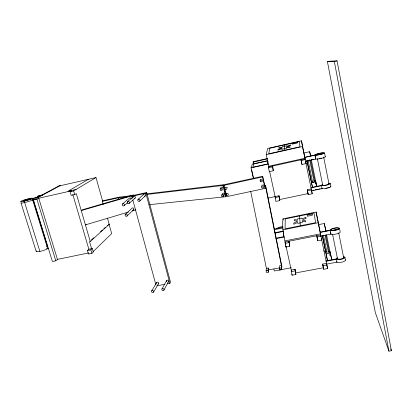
<?xml version="1.0" encoding="UTF-8"?>
<svg xmlns="http://www.w3.org/2000/svg" width="412" height="412" viewBox="0 0 412 412"><rect width="100%" height="100%" fill="white"/><g stroke="black" fill="none" stroke-linecap="round" stroke-linejoin="round"><path stroke-width="0.62" d="M289.739 246.283L288.925 241.236L289.739 246.283L285.882 247.04L285.887 246.113M285.882 247.04C284.579 237.667 281.597 228.459 283.008 218.834L316.128 212.056L318.862 225.251M283.585 231.992L283.482 236.72L275.983 238.218M281.762 267.295L281.365 265.41L279.485 265.771L279.387 268.233L279.789 270.035L281.695 269.675L281.793 266.131M281.695 269.675L281.293 267.872L281.365 265.41M284.28 150.292L284.471 144.921M279.789 270.035L279.836 268.794M275.123 196.565L275.865 201.411L279.779 200.587L279.012 195.741L268.227 198.033M279.779 200.587L279.012 195.741M268.413 272.193L268.634 269.767L268.227 267.991L266.358 268.346L266.111 270.761L266.523 272.553L268.413 272.193L268.001 270.401L268.227 267.991M273.28 170.769L272.548 166.062L273.28 170.769L269.33 171.634L268.475 167.746L268.748 166.247L266.209 154.675L267.646 148.444L301.481 140.791L305.194 159.645L301.162 160.536L301.981 164.47L306.003 163.59L305.858 162.802M265.107 188.402L265.24 187.661L262.707 176.259L224.401 184.622L224.03 185.338L226.708 196.642L265.107 188.402L262.557 176.933L262.707 176.259M268.027 161.324L267.506 163.966L252.824 167.22L253.905 163.961L267.512 160.932M326.536 234.691L330.795 255.641L330.445 255.821L330.048 255.785L325.779 234.84M325.022 235.159L328.709 253.241L327.983 253.612L327.164 253.54L323.466 235.468M253.406 178.417L251.026 167.875L252.345 164.074L267.342 160.732M253.442 163.997L253.164 161.705L267.455 158.517M310.612 160.361L315.401 183.876L315.798 183.865L316.164 183.711L311.256 159.573M315.401 183.876L316.164 183.711M309.649 159.81L314.243 182.31L313.687 182.573L312.656 182.645L308.186 160.783M312.656 182.645L313.625 182.295M149.741 204.625L225.668 196.751L226.028 195.973L223.366 184.746L146.672 193.867M225.668 196.751L222.99 185.462L223.366 184.746M167.37 283.822L169.852 283.343L170.486 282.158L146.646 192.512L132.705 195.592L81.246 210.594L82.41 209.76L133.555 194.866L131.84 196.333L132.345 198.187M163.894 290.125A1.118 1.04 28.3 0 0 162.946 288.477A1.118 1.04 28.3 0 0 161.983 289.997A1.118 1.04 28.3 0 0 163.894 290.125L168.436 281.772M161.988 288.941L166.602 280.634M153.583 292.087A1.118 1.03 29.6 0 0 152.636 290.445A1.118 1.03 29.6 0 0 151.683 291.959A1.118 1.03 29.6 0 0 153.583 292.087L158.491 283.688M151.683 290.908L156.663 282.555M36.627 250.877A6.19 1.087 -16.5 0 0 39.902 251.423A6.19 1.087 -16.5 0 0 47.653 248.56L48.029 248.163M91.902 253.354L93.318 251.974L92.303 248.488L88.848 249.203L87.401 250.563L88.431 254.07L91.902 253.354L90.877 249.842L92.303 248.488M93.05 251.68L111.683 233.599L108.984 224.082M126.999 216.027A1.154 1.082 43.4 0 0 126.479 214.132A1.154 1.082 43.4 0 0 125.119 215.425A1.154 1.082 43.4 0 0 126.999 216.027L133.591 209.744M125.397 214.364L132.056 208.148A1.107 1.045 44 0 1 133.751 208.457A1.107 1.045 44 0 1 133.107 209.996M139.683 201.092A1.164 1.102 45.2 0 0 139.168 199.171A1.164 1.102 45.2 0 0 137.783 200.49A1.164 1.102 45.2 0 0 139.683 201.092L145.292 195.855M131.84 196.333L145.858 193.233L146.646 192.512M138.072 199.413L143.747 194.232M91.577 248.637L89.533 241.633L90.259 241.483L109.216 224.329L107.48 218.2M91.438 239.913L93.828 237.76M100.507 231.735L102.413 230.009M103.845 228.717L105.276 227.424M129.105 203.41A1.164 1.097 45.7 0 0 128.585 201.499A1.164 1.097 45.7 0 0 127.215 202.812A1.164 1.097 45.7 0 0 129.105 203.41L135.1 198.095M124.141 205.645A1.159 1.092 45.7 0 0 123.615 203.739A1.159 1.092 45.7 0 0 122.256 205.047A1.159 1.092 45.7 0 0 124.141 205.645L127.509 202.704M127.493 201.736L133.55 196.483M38.218 197.034L58.998 185.863L60.26 185.575L33.465 200.021L52.401 261.491L55.795 260.791L57.459 259.375L88.621 252.942M122.534 203.976L129.332 198.167A1.112 1.051 46.3 0 1 131.181 199.017M86.17 224.277L85.418 224.88L128.513 212.031M32.254 198.625L32.682 198.172A6.309 0.633 -15.5 0 0 23.86 200.083A6.309 0.633 -15.5 0 0 22.516 201.514A6.309 0.633 -15.5 0 0 32.254 198.625L47.653 248.56M33.465 200.021L36.915 199.238L38.754 198.239L71.719 190.761L70.112 191.714L71.188 195.376L74.716 194.582L76.292 193.604L90.259 241.483M70.112 191.714L73.645 190.916L95.986 177.557L102.655 201.144L102.372 201.355L103.232 204.393M88.472 179.277L67.949 191.266L76.184 189.396M39.047 195.937L36.776 197.224L37.95 197.07M132.206 210.929L135.898 209.826M43.682 194.521L37.544 196.282L42.395 195.175M327.447 61.759L329.765 61.187L337.073 60.852L391.4 350.746L388.913 351.148L375.301 312.548L327.447 61.759L334.348 61.527L337.073 60.852M59.704 185.874L95.986 177.557M39.125 196.807L29.973 199.14L38.826 197.132M32.126 199.846L33.089 199.629L47.535 246.515L46.52 246.731M35.056 199.423L32.672 199.964A6.304 0.644 -15.5 0 1 25.415 202.338A6.304 0.644 -15.5 0 1 21.053 202.786M266.209 154.675L302.521 146.523L301.481 140.791M253.02 162.122L267.728 158.841M303.958 152.97L309.659 151.698L310.73 155.942M102.48 200.835L119.186 197.132L131.33 195.69M251.026 167.875L268.552 163.991M102.161 201.401L118.321 197.822L128.534 196.617M304.751 157.266L314.933 155.01L315.772 159.083L305.58 161.324L306.518 160.901M304.792 157.466L314.995 155.211M268.748 166.247L304.937 158.249M305.055 158.888L268.624 166.927L268.866 168.029M268.475 167.746L272.43 166.87M307.568 160.67L310.385 160.047M311.513 159.799L313.913 159.274M224.03 185.338L262.557 176.933M264.416 185.745L265.627 185.488L281.834 266.332M108.552 224.468L109.216 224.329M307.002 160.793L312.44 187.305L311.302 181.697L312.523 181.435M313.743 181.172L314.964 180.914M107.187 225.704L107.851 225.56M307.424 190.761L307.264 189.762L311.23 188.928L311.415 189.917L307.424 190.761L308.222 194.608L312.208 193.774L311.601 190.586M275.031 197.606L278.95 196.776M312.785 190.339L313.97 190.087M315.154 189.834L317.518 189.335M318.641 189.098L319.764 188.866M320.881 188.629L322.004 188.392A4.527 0.865 -11.7 0 0 327.272 188.16A4.527 0.865 -11.7 0 0 330.635 186.337M311.652 190.859L322.076 188.66L321.401 185.405L321.473 185.663L311.039 187.877L310.993 187.609L322.689 185.132L317.338 158.517M279.836 199.526L308.058 193.588L307.264 189.762M46.489 248.802L48.832 248.307M87.401 250.563L90.877 249.842M274.155 229.057L282.889 227.29M264.458 185.936L265.668 185.694L265.539 186.409L281.803 267.496M274.068 229.752L282.781 227.99M282.704 229.896L318.193 222.748L316.128 212.056M274.83 232.749L283.394 231.029M275.118 233.104L282.993 231.523M325.985 230.962L324.265 223.489L318.682 224.612L320.948 236.282L317.013 237.06L317.781 240.783L321.715 240.011L321.453 238.656M275.968 238.661L284.543 236.952M320.139 232.126L330.089 230.148L330.182 230.499L330.918 234.165L320.958 236.127L320.891 235.767M320.212 232.476L330.182 230.499M285.104 240.85L320.474 233.846M320.691 234.953L285.089 241.993L285.758 245.037M285.073 243.363L288.936 242.601M322.405 235.855L325.696 251.902L326.891 251.675M328.086 251.444L329.281 251.212M156.817 285.846L164.888 284.295M266.111 270.761L268.001 270.401M279.387 268.233L281.293 267.872M291.269 267.743L274.304 270.967L273.882 269.093M326.711 264.097L336.898 262.171L336.326 259.339L326.129 261.275L326.047 260.863L337.485 258.69L332.541 234.124M295.043 269.335L291.243 270.056L291.274 271.621L292.067 275.221L295.888 274.505L295.043 269.335L295.888 274.505M322.663 264.113L326.536 263.376L327.581 268.557L323.688 269.288L322.663 264.113L323.688 269.288M291.274 271.621L295.105 270.895M322.931 265.647L326.834 264.911M295.826 272.919L323.41 267.728M268.639 269.824L279.295 267.939M133.251 195.463L135.167 195.231M147.043 194.433L222.99 185.462M390.746 348.938L391.4 350.746M24.236 201.169L39.892 251.423M21.022 202.972L36.23 251.572M38.754 198.239L57.459 259.375M36.915 199.238L55.795 260.791M314.933 155.01L315.772 159.083M73.645 190.916L74.716 194.582M72.785 194.397L88.848 249.203M322.004 188.392L322.076 188.66M118.321 197.822L118.831 199.655M132.849 200.041L155.86 284.728M145.858 193.233L169.852 283.343M330.918 234.165L330.826 233.805A4.779 1.236 -10.8 0 0 335.857 234.083A4.779 1.236 -10.8 0 0 340.199 231.956L339.473 228.284M336.223 258.932L336.326 259.339M336.898 262.171L336.795 261.759A4.408 1.329 -10.3 0 0 342.037 262.114A4.408 1.329 -10.3 0 0 345.204 259.823M315.577 180.78L316.916 186.353M316.159 183.634L316.838 186.487M325.918 231.096L324.265 223.489M329.878 251.099L331.84 259.766M330.429 253.807L331.706 259.452M251.644 169.914L253.627 178.69M253.303 162.328L253.581 163.569M281.339 266.332L281.736 268.124M269.608 171.418L275.479 198.187M286.031 246.273L291.505 271.245M283.008 218.834L283.276 220.039M306.992 160.67L311.302 181.697M322.318 235.489L327.463 260.595L325.696 251.902M305.884 162.343L306.142 163.59M321.535 238.481L321.793 239.738M323.992 250.455L324.254 251.717M302.521 146.523L312.208 193.774M318.193 222.748L327.581 268.557M309.659 151.698L310.411 155.386M250.687 191.364L266.373 268.264M330.46 231.977L330.707 233.197M324.538 152.888L325.305 156.766M330.264 183.525L330.862 186.523M344.89 257.284L345.452 260.121M328.972 183.798L323.672 157.127A3.244 0.474 -12.3 0 1 323.611 157.266M338.731 232.904L343.623 257.526M334.348 61.527L388.913 351.148M317.781 240.783L316.787 235.726L317.013 237.06M308.058 193.588L308.222 194.608M301.981 164.47L301.054 159.768L301.162 160.536M299.529 215.981L300.307 225.75M292.041 274.16L292.067 275.221M143.428 194.989A1.118 1.066 45.8 0 1 144.519 193.949A1.118 1.066 45.8 0 1 145.611 195.092A1.118 1.066 45.8 0 1 144.524 196.133M133.38 196.699A1.118 1.056 46.3 0 1 135.182 196.668A1.118 1.056 46.3 0 1 134.611 198.357M133.241 197.24A1.118 1.056 46.3 0 1 133.272 196.957M156.555 283.317A1.076 0.999 29.7 0 1 157.219 282.143A1.076 0.999 29.7 0 1 158.538 282.75A1.076 0.999 29.7 0 1 158.1 284.033M261.8 180.683A1.19 1.174 -2.7 0 1 261.187 180.657M260.667 180.332A1.19 1.174 -2.7 0 1 260.384 179.792M262.279 186.688A1.19 1.169 -1.1 0 1 262.042 186.492M261.79 185.354A1.19 1.169 -1.1 0 1 262.12 184.844M263.562 184.725A1.19 1.169 -1.1 0 1 263.804 184.921M263.979 185.168A1.19 1.169 -1.1 0 1 264.107 185.761M225.673 188.181A1.174 1.154 25.8 0 1 225.436 187.985M227.46 187.259A1.174 1.154 25.8 0 1 227.409 187.558M226.878 194.067A1.169 1.148 23.4 0 1 226.698 193.82M221.857 189.314A1.174 1.148 28.2 0 1 220.739 187.96A1.174 1.148 28.2 0 1 222.228 187.063M222.506 187.192A1.174 1.148 28.2 0 1 222.743 187.388M222.918 187.635A1.174 1.148 28.2 0 1 223.026 187.918M223.891 195.262A1.169 1.143 25.7 0 1 222.176 194.186A1.169 1.143 25.7 0 1 223.953 193.274M224.19 193.465A1.169 1.143 25.7 0 1 224.329 194.861M166.597 281.654A1.076 1.004 28.4 0 1 167.076 280.248A1.076 1.004 28.4 0 1 168.518 280.917A1.076 1.004 28.4 0 1 167.787 282.205M325.068 156.627A4.913 0.721 -12.3 0 1 321.375 158.368A4.913 0.721 -12.3 0 1 315.71 158.877M321.478 158.079A3.244 0.474 -12.3 0 1 320.66 158.275M319.83 158.445A3.244 0.474 -12.3 0 1 319.048 158.563M328.457 183.603A3.214 0.597 -11.8 0 1 326.422 184.952A3.214 0.597 -11.8 0 1 322.751 184.957M328.771 183.232A4.532 0.845 -11.8 0 1 329.157 184.375A4.532 0.845 -11.8 0 1 322.879 185.709A4.532 0.845 -11.8 0 1 322.529 184.555M329.245 187.177A3.208 0.613 -11.7 0 1 328.786 187.403M328.163 187.635A3.208 0.613 -11.7 0 1 327.422 187.857M326.613 188.047A3.208 0.613 -11.7 0 1 325.789 188.202M343.454 257.315A3.126 0.927 -10.3 0 1 340.801 259.009A3.126 0.927 -10.3 0 1 337.526 258.437M343.361 256.635A4.414 1.308 -10.3 0 1 343.876 258.427A4.414 1.308 -10.3 0 1 337.737 259.596A4.414 1.308 -10.3 0 1 337.263 257.799M332.232 230.545A3.837 0.978 -10.9 0 1 338.185 229.566M276.488 228.722A9.558 9.157 1.5 0 1 282.941 226.76M286.659 147.62L286.654 148.243L282.019 149.262L282.05 148.758L277.879 150.215L277.946 149.613L282.096 148.011L278.744 148.166L278.806 147.558L282.138 147.403L282.174 146.801L286.675 145.807L286.67 146.281L290.718 144.87L290.738 145.431L286.664 147.007L290.12 146.842L290.141 147.46L286.659 147.62M285.217 218.906L285.083 228.82L315.674 222.655L313.965 213.03L285.217 218.906M269.85 148.227L268.706 153.794L300.003 146.765L299.22 141.584L269.85 148.227M306.013 218.252L302.145 220.26L305.632 220.693L305.766 221.826L302.248 221.378L302.357 222.516L297.819 223.386L297.758 222.475L293.771 224.252L293.73 223.16L297.67 221.126L294.281 220.693L294.23 219.596L297.598 220.018L297.526 218.927L301.939 218.066L302.017 218.937L305.884 217.222L306.013 218.252M297.34 142.377L292.232 143.53L292.273 144.159L297.423 142.995L297.34 142.377M312.193 214.075L307.192 215.095L307.347 216.254L312.384 215.224L312.193 214.075M24.437 200.814A3.739 0.376 -15.5 0 0 30.225 198.975A3.739 0.376 -15.5 0 0 25.302 199.908A3.739 0.376 -15.5 0 0 24.437 200.814M260.652 181.646A1.2 1.184 -2 0 0 262.501 180.703A1.2 1.184 -2 0 0 260.75 179.596A1.2 1.184 -2 0 0 260.652 181.646M262.042 187.862A1.2 1.179 -0.6 0 0 263.891 186.924A1.2 1.179 -0.6 0 0 262.14 185.827A1.2 1.179 -0.6 0 0 262.042 187.862M224.674 188.912A1.184 1.164 25.9 0 0 226.718 189.005A1.184 1.164 25.9 0 0 225.75 187.213A1.184 1.164 25.9 0 0 224.674 188.912M226.131 195.051A1.184 1.159 23.5 0 0 228.171 195.149A1.184 1.159 23.5 0 0 227.208 193.357A1.184 1.159 23.5 0 0 226.131 195.051M220.24 189.875A1.184 1.159 28.2 0 0 222.279 189.968A1.184 1.159 28.2 0 0 221.311 188.176A1.184 1.159 28.2 0 0 220.24 189.875M221.702 196.004A1.179 1.154 25.7 0 0 223.737 196.102A1.179 1.154 25.7 0 0 222.774 194.315A1.179 1.154 25.7 0 0 221.702 196.004M316.529 155.169A4.918 0.695 -12.3 0 0 324.44 153.094A4.918 0.695 -12.3 0 0 318.234 153.604A4.918 0.695 -12.3 0 0 316.529 155.169M317.158 154.927A3.945 0.556 -12.3 0 0 323.502 153.264A3.945 0.556 -12.3 0 0 318.533 153.671A3.945 0.556 -12.3 0 0 317.158 154.927M331.727 230.715A4.784 1.215 -10.9 0 0 339.406 228.619A4.784 1.215 -10.9 0 0 333.22 228.341A4.784 1.215 -10.9 0 0 331.727 230.715M332.324 230.416A3.837 0.973 -10.9 0 0 338.489 228.737A3.837 0.973 -10.9 0 0 333.529 228.516A3.837 0.973 -10.9 0 0 332.324 230.416"/></g></svg>
